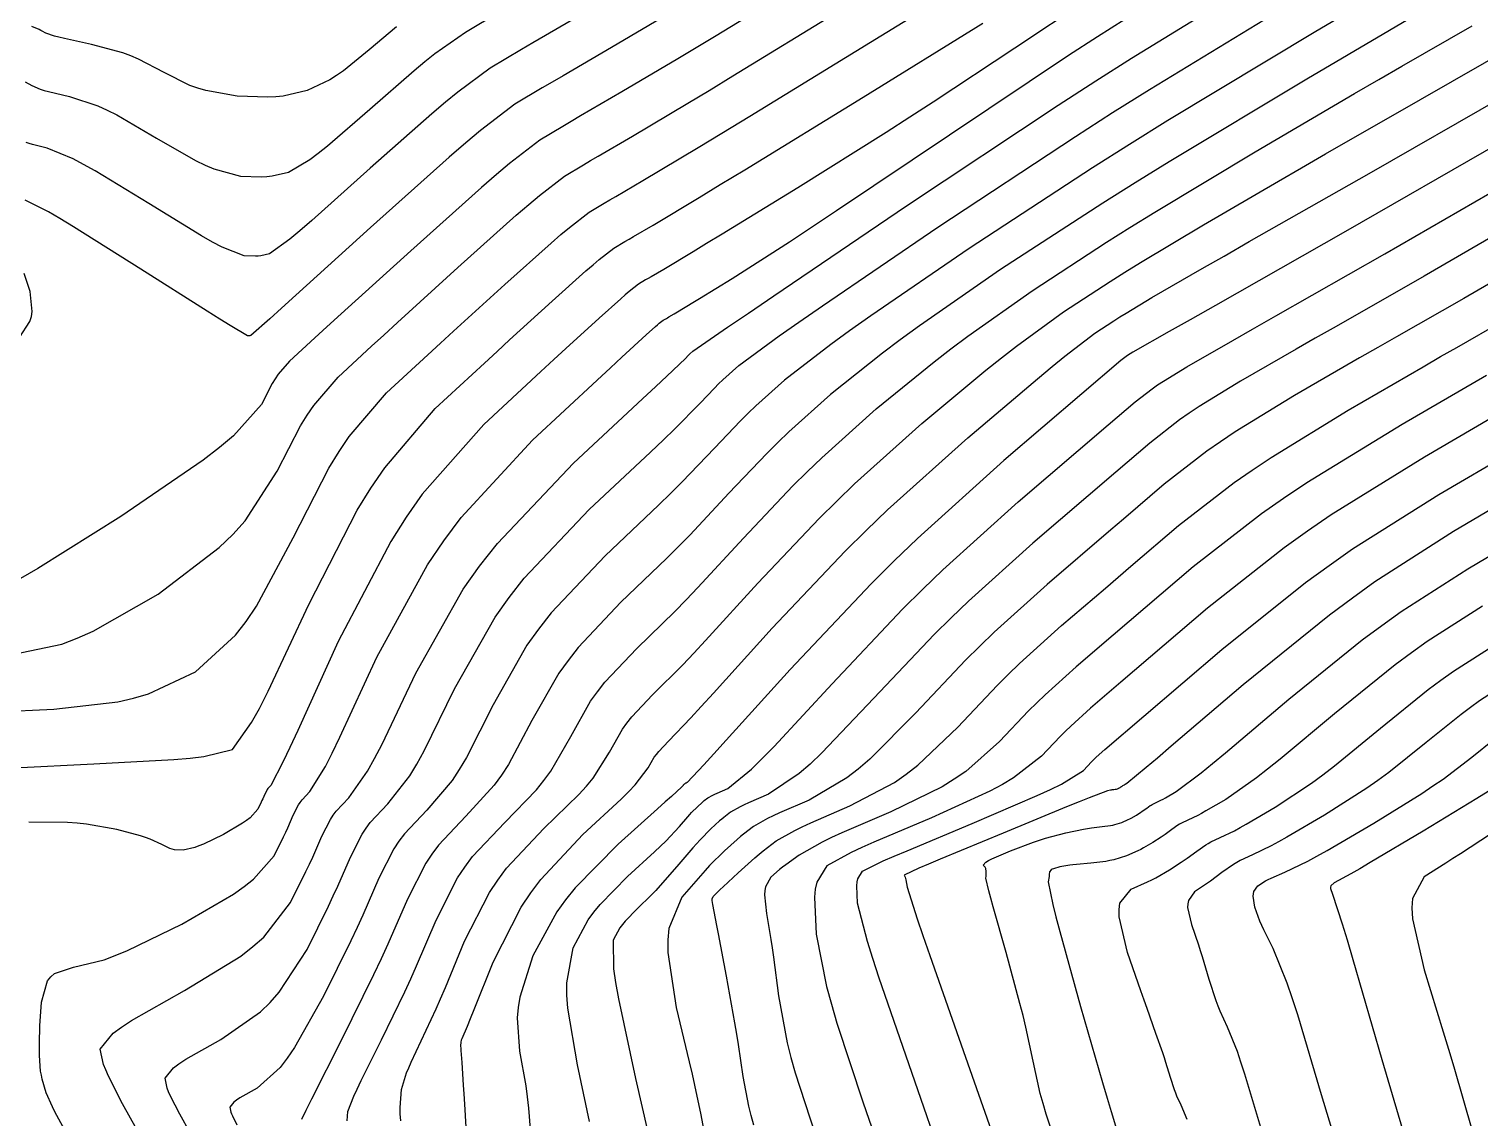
# Model space of a CAD drawing. Header units: metres. Extents: x 837117 to 838479, y 1189012 to 1191015.
# Drawn here: x 837549.9 to 837616.8, y 1190164.5 to 1190214.7 of the extents above; entities that cross this region are included whole.
import ezdxf

# ---------------------------------------------------------------- set-up
doc = ezdxf.new("R2010")
doc.units = ezdxf.units.M
doc.header["$LTSCALE"] = 0.3
doc.layers.add('COTAS 10', color=1, linetype='Continuous')
doc.layers.add('COTAS INT', color=252, linetype='Continuous')

msp = doc.modelspace()

# ---------------------------------------------------------------- linework, layer by layer
at = {"layer": 'COTAS 10'}
for points in [[(837548.415, 1190183.22), (837551.057, 1190183.353), (837554.003, 1190183.683), (837554.729, 1190183.852), (837555.416, 1190184.054), (837557.572, 1190185.065), (837559.42, 1190186.76), (837559.912, 1190187.394), (837560.396, 1190188.1), (837562.077, 1190191.241), (837563.727, 1190194.46), (837564.192, 1190195.215), (837564.661, 1190195.909), (837566.385, 1190197.923), (837568.284, 1190199.679), (837568.863, 1190200.211), (837569.465, 1190200.763), (837571.834, 1190202.922), (837573.962, 1190204.824), (837574.412, 1190205.214), (837574.803, 1190205.545), (837575.713, 1190206.247), (837576.409, 1190206.662), (837576.663, 1190206.812), (837576.945, 1190206.977), (837578.188, 1190207.7), (837580.732, 1190209.224), (837581.834, 1190209.894), (837583.109, 1190210.672), (837589.149, 1190214.375), (837594.967, 1190217.951)], [(837549.734, 1190212.25), (837550.033, 1190212.077), (837550.427, 1190211.913), (837550.601, 1190211.861), (837550.804, 1190211.806), (837551.769, 1190211.585), (837553.084, 1190211.144), (837553.506, 1190210.951), (837553.954, 1190210.727), (837555.781, 1190209.66), (837557.587, 1190208.621), (837558.022, 1190208.414), (837558.427, 1190208.243), (837559.655, 1190207.914), (837560.627, 1190207.88), (837560.872, 1190207.893), (837561.105, 1190207.917), (837561.86, 1190208.087), (837562.852, 1190208.677), (837563.235, 1190208.965), (837563.664, 1190209.308), (837565.607, 1190210.996), (837567.652, 1190212.783), (837568.146, 1190213.187), (837568.609, 1190213.552), (837570.021, 1190214.543), (837571.588, 1190215.479)], [(837557.33, 1190163.827), (837556.853, 1190164.681), (837556.423, 1190165.521), (837556.341, 1190165.711), (837556.276, 1190165.882), (837556.175, 1190166.347), (837556.571, 1190166.829), (837556.819, 1190167.012), (837557.128, 1190167.216), (837558.741, 1190168.129), (837560.57, 1190169.405), (837561.015, 1190169.838), (837561.433, 1190170.306), (837562.718, 1190172.282), (837563.7, 1190174.273), (837563.926, 1190174.749), (837564.133, 1190175.194), (837564.716, 1190176.53), (837565.257, 1190177.591), (837565.437, 1190177.862), (837565.63, 1190178.123), (837566.438, 1190178.984), (837567.453, 1190180.28), (837567.776, 1190180.816), (837568.119, 1190181.429), (837569.509, 1190184.281), (837571.381, 1190187.587), (837572.027, 1190188.487), (837572.728, 1190189.379), (837575.719, 1190192.544), (837578.542, 1190195.192), (837579.135, 1190195.759), (837579.648, 1190196.254), (837580.822, 1190197.441), (837581.487, 1190198.143), (837581.679, 1190198.332), (837581.874, 1190198.52), (837582.606, 1190199.178), (837584.471, 1190200.548), (837585.381, 1190201.184), (837586.461, 1190201.931), (837591.783, 1190205.557), (837598.114, 1190209.738), (837599.831, 1190210.835), (837601.531, 1190211.906), (837607.539, 1190215.557)], [(837570.117, 1190163.027), (837569.988, 1190165.156), (837569.959, 1190165.62), (837569.932, 1190166.031), (837569.859, 1190167.062), (837569.819, 1190167.62), (837569.812, 1190167.733), (837569.808, 1190167.827), (837569.811, 1190168.017), (837569.829, 1190168.085), (837569.835, 1190168.103), (837569.841, 1190168.12), (837569.867, 1190168.178), (837570.103, 1190168.75), (837570.241, 1190169.091), (837570.412, 1190169.512), (837571.294, 1190171.691), (837572.589, 1190174.232), (837573.02, 1190174.881), (837573.483, 1190175.506), (837575.417, 1190177.566), (837577.183, 1190179.197), (837577.539, 1190179.551), (837577.838, 1190179.863), (837578.438, 1190180.638), (837578.716, 1190181.13), (837578.812, 1190181.264), (837578.917, 1190181.397), (837579.362, 1190181.868), (837580.401, 1190182.95), (837580.878, 1190183.468), (837581.439, 1190184.08), (837584.151, 1190187.08), (837587.51, 1190190.625), (837588.478, 1190191.581), (837589.462, 1190192.526), (837593.155, 1190195.849), (837596.364, 1190198.567), (837597.043, 1190199.131), (837597.632, 1190199.613), (837599.004, 1190200.674), (837599.883, 1190201.247), (837600.161, 1190201.421), (837600.455, 1190201.602), (837601.641, 1190202.315), (837603.956, 1190203.651), (837604.961, 1190204.226), (837606.125, 1190204.889), (837611.641, 1190208.025), (837617.806, 1190211.566)], [(837583.297, 1190164.181), (837583.175, 1190164.626), (837583.068, 1190165.051), (837582.812, 1190166.426), (837582.599, 1190167.894), (837582.52, 1190168.378), (837582.432, 1190168.895), (837582.043, 1190171.045), (837581.673, 1190172.991), (837581.598, 1190173.381), (837581.535, 1190173.706), (837581.405, 1190174.341), (837581.377, 1190174.529), (837581.377, 1190174.571), (837581.381, 1190174.61), (837581.425, 1190174.717), (837581.642, 1190174.933), (837581.755, 1190175.041), (837581.89, 1190175.169), (837582.572, 1190175.805), (837583.348, 1190176.501), (837583.543, 1190176.667), (837583.729, 1190176.822), (837584.332, 1190177.283), (837585.186, 1190177.764), (837585.531, 1190177.93), (837585.923, 1190178.112), (837587.731, 1190178.888), (837589.778, 1190179.975), (837590.321, 1190180.352), (837590.854, 1190180.762), (837592.695, 1190182.52), (837594.508, 1190184.438), (837595.024, 1190184.949), (837595.546, 1190185.452), (837597.48, 1190187.196), (837599.507, 1190188.93), (837600.675, 1190189.93), (837602.869, 1190191.807), (837605.434, 1190193.794), (837606.257, 1190194.366), (837607.128, 1190194.948), (837610.684, 1190197.131), (837614.134, 1190199.128), (837614.94, 1190199.593), (837615.68, 1190200.019), (837617.815, 1190201.24)], [(837597.424, 1190162.713), (837596.771, 1190164.682), (837596.627, 1190165.173), (837596.498, 1190165.639), (837596.164, 1190167.125), (837595.832, 1190168.703), (837595.704, 1190169.228), (837595.562, 1190169.79), (837594.919, 1190172.136), (837594.325, 1190174.239), (837594.213, 1190174.647), (837594.123, 1190174.981), (837593.989, 1190175.557), (837594, 1190175.655), (837594.002, 1190175.687), (837594.003, 1190175.721), (837594.005, 1190175.862), (837593.983, 1190176.001), (837593.97, 1190176.034), (837593.953, 1190176.064), (837593.865, 1190176.154), (837593.992, 1190176.302), (837594.11, 1190176.369), (837594.264, 1190176.447), (837595.122, 1190176.824), (837596.179, 1190177.226), (837596.459, 1190177.32), (837596.733, 1190177.407), (837597.679, 1190177.655), (837598.49, 1190177.821), (837598.679, 1190177.855), (837598.853, 1190177.884), (837599.355, 1190177.944), (837599.738, 1190177.989), (837599.837, 1190178.008), (837599.933, 1190178.03), (837600.257, 1190178.133), (837600.545, 1190178.258), (837600.619, 1190178.294), (837600.69, 1190178.33), (837600.925, 1190178.465), (837601.13, 1190178.6), (837601.182, 1190178.636), (837601.232, 1190178.672), (837601.399, 1190178.794), (837601.556, 1190178.903), (837601.6, 1190178.929), (837601.645, 1190178.954), (837601.809, 1190179.029), (837602.056, 1190179.15), (837602.154, 1190179.203), (837602.263, 1190179.264), (837602.764, 1190179.556), (837603.913, 1190180.419), (837604.432, 1190180.84), (837605.037, 1190181.34), (837607.95, 1190183.804), (837611.331, 1190186.538), (837612.233, 1190187.208), (837613.119, 1190187.841), (837616.196, 1190189.813), (837618.833, 1190191.382)], [(837617.126, 1190179.551), (837616.615, 1190179.233), (837614.137, 1190177.73), (837611.698, 1190176.282), (837611.212, 1190175.998), (837610.809, 1190175.764), (837610.037, 1190175.342), (837609.881, 1190175.206), (837609.866, 1190175.153), (837609.863, 1190175.093), (837609.953, 1190174.822), (837610.405, 1190173.463), (837610.63, 1190172.718), (837610.898, 1190171.813), (837612.227, 1190167.21), (837613.659, 1190162.368)]]:
    msp.add_lwpolyline(points, dxfattribs=at)
at = {"layer": 'COTAS INT'}
for points in [[(837615.068, 1190218.045), (837609.196, 1190214.58), (837602.366, 1190210.464), (837600.606, 1190209.37), (837598.903, 1190208.296), (837593.227, 1190204.58), (837588.695, 1190201.467), (837587.713, 1190200.773), (837586.849, 1190200.151), (837584.715, 1190198.512), (837583.392, 1190197.321), (837583.039, 1190196.982), (837582.692, 1190196.639), (837581.488, 1190195.369), (837580.006, 1190193.819), (837579.484, 1190193.301), (837578.913, 1190192.744), (837576.448, 1190190.408), (837573.965, 1190187.783), (837573.384, 1190187.042), (837572.848, 1190186.296), (837571.295, 1190183.552), (837570.062, 1190181.116), (837569.729, 1190180.563), (837569.399, 1190180.064), (837568.234, 1190178.7), (837567.201, 1190177.6), (837566.954, 1190177.266), (837566.723, 1190176.919), (837566.032, 1190175.562), (837565.286, 1190173.853), (837565.021, 1190173.285), (837564.732, 1190172.675), (837563.476, 1190170.129), (837562.143, 1190167.765), (837561.804, 1190167.269), (837561.479, 1190166.843), (837560.413, 1190165.879), (837559.625, 1190165.433), (837559.474, 1190165.333), (837559.353, 1190165.244), (837559.16, 1190165.008), (837559.209, 1190164.781), (837559.241, 1190164.698), (837559.281, 1190164.605), (837559.491, 1190164.195)], [(837585.369, 1190216.7), (837581.562, 1190214.374), (837580.649, 1190213.822), (837579.796, 1190213.31), (837577.225, 1190211.791), (837575.322, 1190210.683), (837574.891, 1190210.43), (837574.501, 1190210.201), (837573.436, 1190209.565), (837572.042, 1190208.49), (837571.444, 1190207.984), (837570.754, 1190207.386), (837567.496, 1190204.474), (837564.291, 1190201.561), (837563.635, 1190200.964), (837563.079, 1190200.457), (837561.904, 1190199.381), (837561.39, 1190198.78), (837561.25, 1190198.573), (837561.111, 1190198.348), (837560.619, 1190197.388), (837559.331, 1190195.941), (837558.69, 1190195.41), (837557.926, 1190194.822), (837554.14, 1190192.224), (837550.311, 1190189.833), (837549.519, 1190189.374)], [(837554.879, 1190163.98), (837554.215, 1190165.168), (837553.565, 1190166.437), (837553.442, 1190166.724), (837553.343, 1190166.983), (837553.19, 1190167.685), (837553.789, 1190168.414), (837554.164, 1190168.69), (837554.63, 1190168.999), (837557.069, 1190170.379), (837559.662, 1190171.968), (837560.226, 1190172.408), (837560.723, 1190172.847), (837561.96, 1190174.435), (837562.668, 1190175.87), (837562.831, 1190176.214), (837562.98, 1190176.534), (837563.401, 1190177.498), (837563.791, 1190178.263), (837563.92, 1190178.459), (837564.06, 1190178.647), (837564.642, 1190179.267), (837565.507, 1190180.497), (837565.824, 1190181.069), (837566.175, 1190181.742), (837567.723, 1190185.009), (837569.914, 1190188.879), (837570.669, 1190189.931), (837571.49, 1190190.975), (837574.991, 1190194.679), (837578.17, 1190197.64), (837578.787, 1190198.217), (837579.29, 1190198.689), (837580.156, 1190199.513), (837580.283, 1190199.647), (837580.32, 1190199.683), (837580.357, 1190199.718), (837580.496, 1190199.844), (837582.092, 1190200.944), (837583.048, 1190201.594), (837584.227, 1190202.394), (837590.339, 1190206.533), (837597.326, 1190211.18), (837599.055, 1190212.3), (837600.696, 1190213.348), (837605.882, 1190216.533)], [(837576.263, 1190215.881), (837573.7, 1190214.39), (837573.119, 1190214.049), (837572.593, 1190213.74), (837571.159, 1190212.884), (837569.66, 1190211.78), (837569.093, 1190211.314), (837568.461, 1190210.779), (837565.628, 1190208.27), (837562.933, 1190205.862), (837562.387, 1190205.392), (837561.929, 1190205.007), (837560.995, 1190204.326), (837560.591, 1190204.235), (837560.466, 1190204.222), (837560.336, 1190204.215), (837559.816, 1190204.233), (837558.803, 1190204.635), (837558.362, 1190204.87), (837557.851, 1190205.158), (837555.424, 1190206.643), (837552.955, 1190208.149), (837552.417, 1190208.45), (837551.942, 1190208.701), (837550.753, 1190209.19), (837550.07, 1190209.361), (837549.914, 1190209.412), (837549.773, 1190209.463)], [(837598.663, 1190216.034), (837595.324, 1190213.811), (837591.563, 1190211.317), (837590.486, 1190210.621), (837589.395, 1190209.922), (837585.324, 1190207.375), (837581.841, 1190205.238), (837581.119, 1190204.797), (837580.502, 1190204.422), (837579.151, 1190203.61), (837578.568, 1190203.271), (837578.436, 1190203.193), (837578.316, 1190203.123), (837577.991, 1190202.928), (837577.564, 1190202.599), (837577.381, 1190202.444), (837577.169, 1190202.261), (837576.172, 1190201.37), (837574.64, 1190199.965), (837574.091, 1190199.459), (837573.489, 1190198.902), (837570.866, 1190196.466), (837568.026, 1190193.249), (837567.288, 1190192.199), (837566.571, 1190191.081), (837564.152, 1190186.466), (837562.287, 1190182.368), (837561.919, 1190181.575), (837561.615, 1190180.93), (837561.051, 1190179.834), (837560.919, 1190179.694), (837560.887, 1190179.651), (837560.858, 1190179.607), (837560.77, 1190179.434), (837560.674, 1190179.216), (837560.641, 1190179.143), (837560.604, 1190179.065), (837560.444, 1190178.741), (837560.092, 1190178.344), (837559.935, 1190178.221), (837559.752, 1190178.092), (837558.872, 1190177.579), (837557.948, 1190177.132), (837557.737, 1190177.044), (837557.544, 1190176.972), (837557.009, 1190176.845), (837556.609, 1190176.871), (837556.502, 1190176.895), (837556.396, 1190176.927), (837556.027, 1190177.107), (837555.49, 1190177.354), (837555.278, 1190177.429), (837555.039, 1190177.507), (837553.95, 1190177.81), (837552.558, 1190178.056), (837552.129, 1190178.097), (837551.679, 1190178.126), (837549.897, 1190178.136)], [(837549.218, 1190185.878), (837551.424, 1190186.344), (837552.124, 1190186.613), (837552.863, 1190186.944), (837555.856, 1190188.645), (837558.673, 1190190.791), (837559.301, 1190191.402), (837559.864, 1190192.021), (837561.348, 1190194.314), (837562.419, 1190196.404), (837562.721, 1190196.894), (837563.025, 1190197.345), (837564.145, 1190198.652), (837565.681, 1190200.068), (837566.249, 1190200.588), (837566.878, 1190201.162), (837569.665, 1190203.698), (837572.358, 1190206.105), (837572.928, 1190206.599), (837573.422, 1190207.018), (837574.575, 1190207.906), (837575.455, 1190208.431), (837575.777, 1190208.621), (837576.134, 1190208.83), (837577.707, 1190209.746), (837580.264, 1190211.267), (837581.241, 1190211.858), (837582.335, 1190212.523), (837587.259, 1190215.537)], [(837579.328, 1190215.353), (837576.744, 1190213.836), (837574.511, 1190212.536), (837574.005, 1190212.24), (837573.547, 1190211.97), (837572.298, 1190211.224), (837570.711, 1190210.008), (837570.04, 1190209.442), (837569.269, 1190208.776), (837565.649, 1190205.543), (837562.202, 1190202.417), (837561.54, 1190201.819), (837561.005, 1190201.338), (837560.13, 1190200.564), (837560.077, 1190200.552), (837560.061, 1190200.551), (837560.044, 1190200.55), (837559.976, 1190200.552), (837559.179, 1190201.028), (837558.702, 1190201.325), (837558.115, 1190201.694), (837555.068, 1190203.625), (837551.956, 1190205.571), (837551.327, 1190205.95), (837550.8, 1190206.259), (837549.737, 1190206.796)], [(837614.49, 1190215.743), (837608.775, 1190212.379), (837602.431, 1190208.569), (837600.862, 1190207.599), (837599.373, 1190206.666), (837594.671, 1190203.604), (837590.929, 1190201.004), (837590.046, 1190200.362), (837589.228, 1190199.755), (837586.825, 1190197.846), (837584.909, 1190196.122), (837584.399, 1190195.632), (837583.896, 1190195.136), (837582.154, 1190193.296), (837580.364, 1190191.384), (837579.833, 1190190.842), (837579.285, 1190190.295), (837577.177, 1190188.273), (837575.203, 1190186.186), (837574.741, 1190185.597), (837574.315, 1190185.004), (837573.08, 1190182.823), (837572.006, 1190180.802), (837571.681, 1190180.31), (837571.345, 1190179.847), (837570.03, 1190178.417), (837568.771, 1190177.076), (837568.47, 1190176.67), (837568.19, 1190176.248), (837567.347, 1190174.594), (837566.446, 1190172.528), (837566.129, 1190171.845), (837565.782, 1190171.114), (837564.284, 1190168.075), (837562.924, 1190165.376), (837562.664, 1190164.86), (837562.455, 1190164.444)], [(837549.224, 1190180.643), (837552.895, 1190180.828), (837556.582, 1190181.023), (837557.334, 1190181.091), (837557.968, 1190181.165), (837559.288, 1190181.486), (837560.166, 1190182.73), (837560.523, 1190183.386), (837560.929, 1190184.179), (837562.805, 1190188.168), (837565.034, 1190192.517), (837565.663, 1190193.536), (837566.296, 1190194.474), (837568.625, 1190197.195), (837570.886, 1190199.291), (837571.477, 1190199.835), (837572.052, 1190200.364), (837574.003, 1190202.146), (837575.565, 1190203.543), (837575.896, 1190203.829), (837576.183, 1190204.072), (837576.852, 1190204.588), (837577.362, 1190204.892), (837577.55, 1190205.003), (837577.757, 1190205.124), (837578.669, 1190205.655), (837580.786, 1190206.927), (837581.753, 1190207.516), (837582.884, 1190208.206), (837588.341, 1190211.554), (837593.849, 1190214.956)], [(837566.843, 1190214.786), (837565.586, 1190213.723), (837564.395, 1190212.753), (837564.082, 1190212.538), (837563.775, 1190212.346), (837562.726, 1190211.849), (837561.62, 1190211.6), (837561.277, 1190211.565), (837560.919, 1190211.544), (837559.495, 1190211.595), (837558.052, 1190211.85), (837557.681, 1190211.959), (837557.324, 1190212.085), (837556.138, 1190212.678), (837554.953, 1190213.304), (837554.595, 1190213.451), (837554.226, 1190213.587), (837552.785, 1190213.979), (837551.537, 1190214.251), (837551.288, 1190214.31), (837551.082, 1190214.362), (837550.686, 1190214.492), (837550.513, 1190214.591), (837550.447, 1190214.624), (837550.373, 1190214.659), (837550.04, 1190214.805)], [(837551.644, 1190163.813), (837551.196, 1190164.62), (837551.09, 1190164.825), (837550.993, 1190165.023), (837550.707, 1190165.676), (837550.515, 1190166.305), (837550.478, 1190166.489), (837550.446, 1190166.676), (837550.389, 1190167.389), (837550.394, 1190168.216), (837550.403, 1190168.476), (837550.415, 1190168.751), (837550.486, 1190169.854), (837550.766, 1190170.824), (837550.911, 1190171.015), (837551.086, 1190171.172), (837551.958, 1190171.456), (837553.369, 1190171.798), (837553.882, 1190171.992), (837554.45, 1190172.229), (837556.944, 1190173.441), (837559.327, 1190174.831), (837559.824, 1190175.18), (837560.25, 1190175.513), (837561.202, 1190176.588), (837561.636, 1190177.468), (837561.736, 1190177.679), (837561.827, 1190177.875), (837562.085, 1190178.466), (837562.324, 1190178.935), (837562.404, 1190179.055), (837562.489, 1190179.17), (837562.846, 1190179.551), (837563.561, 1190180.713), (837563.872, 1190181.322), (837564.231, 1190182.055), (837565.938, 1190185.738), (837568.269, 1190190.005), (837569.023, 1190191.107), (837569.824, 1190192.173), (837573.106, 1190195.738), (837576.091, 1190198.513), (837576.705, 1190199.083), (837577.227, 1190199.566), (837578.341, 1190200.594), (837578.773, 1190200.98), (837578.865, 1190201.059), (837578.944, 1190201.127), (837579.129, 1190201.269), (837579.27, 1190201.354), (837579.322, 1190201.384), (837579.379, 1190201.418), (837579.632, 1190201.565), (837580.218, 1190201.917), (837580.485, 1190202.079), (837580.798, 1190202.27), (837582.308, 1190203.197), (837584.941, 1190204.888), (837585.962, 1190205.561), (837587.109, 1190206.324), (837592.308, 1190209.817), (837597.8, 1190213.476), (837599.133, 1190214.342), (837600.385, 1190215.144)], [(837564.56, 1190164.377), (837564.596, 1190164.804), (837564.88, 1190165.515), (837565.032, 1190165.845), (837565.216, 1190166.232), (837566.145, 1190168.109), (837567.222, 1190170.326), (837567.5, 1190170.927), (837567.768, 1190171.522), (837568.663, 1190173.626), (837569.656, 1190175.576), (837569.987, 1190176.073), (837570.342, 1190176.553), (837571.826, 1190178.133), (837573.291, 1190179.63), (837573.634, 1190180.057), (837573.95, 1190180.489), (837574.866, 1190182.095), (837575.782, 1190183.713), (837576.098, 1190184.153), (837576.441, 1190184.59), (837577.905, 1190186.138), (837579.657, 1190187.847), (837580.181, 1190188.384), (837580.723, 1190188.95), (837582.82, 1190191.224), (837585.101, 1190193.632), (837585.758, 1190194.282), (837586.427, 1190194.924), (837588.935, 1190197.18), (837591.607, 1190199.359), (837592.378, 1190199.952), (837593.164, 1190200.54), (837596.116, 1190202.627), (837599.543, 1190204.86), (837600.628, 1190205.54), (837601.772, 1190206.247), (837606.397, 1190209.024), (837610.979, 1190211.712), (837612.096, 1190212.363), (837613.147, 1190212.973), (837616.397, 1190214.839)], [(837567.032, 1190164.379), (837567.01, 1190164.701), (837567.001, 1190164.996), (837567.07, 1190165.832), (837567.305, 1190166.586), (837567.4, 1190166.829), (837567.508, 1190167.087), (837568.662, 1190169.538), (837568.87, 1190170.009), (837569.09, 1190170.517), (837569.978, 1190172.659), (837571.122, 1190174.904), (837571.504, 1190175.477), (837571.913, 1190176.029), (837573.622, 1190177.85), (837575.237, 1190179.414), (837575.586, 1190179.804), (837575.894, 1190180.176), (837576.652, 1190181.366), (837577.249, 1190182.421), (837577.455, 1190182.708), (837577.679, 1190182.993), (837578.634, 1190184.003), (837580.029, 1190185.398), (837580.53, 1190185.926), (837581.081, 1190186.515), (837583.485, 1190189.152), (837586.305, 1190192.128), (837587.118, 1190192.931), (837587.944, 1190193.725), (837591.045, 1190196.515), (837593.985, 1190198.963), (837594.711, 1190199.541), (837595.398, 1190200.077), (837597.56, 1190201.65), (837599.713, 1190203.053), (837600.395, 1190203.48), (837601.114, 1190203.925), (837604.019, 1190205.669), (837607.467, 1190207.682), (837608.529, 1190208.294), (837609.636, 1190208.931), (837614.019, 1190211.432), (837618.43, 1190213.966)], [(837617.663, 1190209.44), (837610.562, 1190205.355), (837604.563, 1190201.951), (837603.395, 1190201.287), (837602.44, 1190200.745), (837600.768, 1190199.794), (837600.513, 1190199.637), (837600.45, 1190199.595), (837600.391, 1190199.554), (837600.206, 1190199.411), (837594.817, 1190194.8), (837590.838, 1190191.213), (837589.765, 1190190.179), (837588.704, 1190189.127), (837584.975, 1190185.183), (837582.028, 1190181.913), (837581.46, 1190181.287), (837581, 1190180.782), (837580.234, 1190179.966), (837580.179, 1190179.943), (837580.168, 1190179.937), (837580.157, 1190179.932), (837580.131, 1190179.918), (837580.113, 1190179.904), (837580.101, 1190179.894), (837580.078, 1190179.873), (837580.048, 1190179.843), (837580.039, 1190179.832), (837580.028, 1190179.821), (837579.986, 1190179.771), (837579.506, 1190179.332), (837579.22, 1190179.075), (837578.868, 1190178.76), (837577.044, 1190177.132), (837575.069, 1190175.12), (837574.622, 1190174.562), (837574.218, 1190174.004), (837573.119, 1190171.986), (837572.527, 1190170.081), (837572.443, 1190169.595), (837572.393, 1190169.127), (837572.499, 1190167.586), (837572.792, 1190165.99), (837572.86, 1190165.488), (837572.922, 1190164.96), (837573.096, 1190162.834)], [(837575.734, 1190164.357), (837575.172, 1190166.96), (837574.728, 1190169.566), (837574.688, 1190170.174), (837574.685, 1190170.734), (837574.972, 1190172.347), (837575.676, 1190173.639), (837575.934, 1190173.997), (837576.221, 1190174.354), (837577.485, 1190175.642), (837578.73, 1190176.777), (837579.004, 1190177.037), (837579.247, 1190177.274), (837579.871, 1190177.936), (837580.256, 1190178.388), (837580.349, 1190178.492), (837580.436, 1190178.587), (837580.701, 1190178.856), (837580.913, 1190179.046), (837580.966, 1190179.091), (837581.017, 1190179.133), (837581.182, 1190179.259), (837581.414, 1190179.39), (837581.509, 1190179.436), (837581.615, 1190179.485), (837582.108, 1190179.697), (837583.195, 1190180.58), (837583.676, 1190181.053), (837584.235, 1190181.626), (837586.905, 1190184.517), (837590.155, 1190187.955), (837591.08, 1190188.871), (837592.015, 1190189.772), (837595.483, 1190192.899), (837599.63, 1190196.447), (837600.872, 1190197.51), (837601.652, 1190198.114), (837601.902, 1190198.288), (837602.167, 1190198.465), (837603.247, 1190199.128), (837605.363, 1190200.341), (837606.281, 1190200.864), (837607.343, 1190201.468), (837612.375, 1190204.326), (837618.59, 1190207.921)], [(837619.164, 1190206.184), (837614.189, 1190203.297), (837610.122, 1190200.985), (837609.167, 1190200.44), (837608.287, 1190199.936), (837605.726, 1190198.463), (837603.821, 1190197.292), (837603.353, 1190196.98), (837602.912, 1190196.674), (837601.537, 1190195.609), (837599.979, 1190194.275), (837596.148, 1190190.998), (837593.192, 1190188.332), (837592.394, 1190187.564), (837591.606, 1190186.783), (837588.835, 1190183.852), (837586.441, 1190181.338), (837585.891, 1190180.82), (837585.389, 1190180.378), (837583.982, 1190179.427), (837583.051, 1190179.027), (837582.85, 1190178.934), (837582.672, 1190178.848), (837582.232, 1190178.6), (837581.921, 1190178.363), (837581.825, 1190178.283), (837581.724, 1190178.198), (837581.325, 1190177.839), (837580.824, 1190177.331), (837580.659, 1190177.151), (837580.484, 1190176.954), (837579.756, 1190176.102), (837578.989, 1190175.217), (837578.788, 1190175), (837578.592, 1190174.794), (837577.926, 1190174.152), (837577.372, 1190173.588), (837577.246, 1190173.431), (837577.133, 1190173.275), (837576.825, 1190172.708), (837576.842, 1190171.386), (837576.934, 1190170.753), (837577.063, 1190170.004), (837577.845, 1190166.335), (837578.675, 1190162.724)], [(837619.425, 1190204.255), (837616.002, 1190202.269), (837612.901, 1190200.502), (837612.053, 1190200.016), (837611.21, 1190199.532), (837608.205, 1190197.797), (837605.474, 1190196.12), (837604.805, 1190195.673), (837604.173, 1190195.234), (837602.203, 1190193.708), (837600.327, 1190192.102), (837599.754, 1190191.612), (837596.814, 1190189.097), (837594.369, 1190186.892), (837593.709, 1190186.256), (837593.057, 1190185.61), (837590.765, 1190183.186), (837588.648, 1190181.05), (837588.106, 1190180.586), (837587.583, 1190180.177), (837585.857, 1190179.157), (837584.487, 1190178.569), (837584.19, 1190178.432), (837583.929, 1190178.306), (837583.282, 1190177.942), (837582.825, 1190177.592), (837582.684, 1190177.475), (837582.536, 1190177.35), (837581.948, 1190176.822), (837581.264, 1190176.138), (837581.055, 1190175.913), (837580.838, 1190175.674), (837579.984, 1190174.679), (837579.391, 1190173.237), (837579.338, 1190172.714), (837579.334, 1190172.137), (837579.722, 1190169.61), (837580.325, 1190167.101), (837580.457, 1190166.536), (837580.572, 1190166.028), (837580.862, 1190164.66), (837581.026, 1190163.753)], [(837549.474, 1190200.472), (837549.954, 1190201.209), (837550.022, 1190201.435), (837550.062, 1190201.669), (837549.97, 1190202.592), (837549.682, 1190203.425)], [(837617.058, 1190198.724), (837613.162, 1190196.466), (837608.782, 1190193.776), (837607.708, 1190193.059), (837606.694, 1190192.354), (837603.534, 1190189.906), (837599.856, 1190186.758), (837598.146, 1190185.295), (837596.722, 1190184.011), (837596.338, 1190183.641), (837595.959, 1190183.265), (837594.625, 1190181.854), (837593.061, 1190180.474), (837592.537, 1190180.118), (837591.972, 1190179.773), (837589.605, 1190178.618), (837587.359, 1190177.654), (837586.872, 1190177.429), (837586.444, 1190177.221), (837585.383, 1190176.624), (837584.769, 1190176.177), (837584.622, 1190176.064), (837584.486, 1190175.957), (837584.078, 1190175.608), (837583.841, 1190175.158), (837583.812, 1190174.986), (837583.799, 1190174.794), (837583.883, 1190173.93), (837584.083, 1190172.742), (837584.142, 1190172.345), (837584.203, 1190171.92), (837584.437, 1190170.14), (837584.842, 1190167.971), (837585.01, 1190167.3), (837585.203, 1190166.598), (837586.105, 1190163.812)], [(837617.903, 1190197.121), (837614.2, 1190194.964), (837609.903, 1190192.295), (837608.8, 1190191.543), (837607.734, 1190190.786), (837604.2, 1190188.005), (837600.204, 1190184.585), (837598.812, 1190183.393), (837597.899, 1190182.571), (837597.653, 1190182.334), (837597.41, 1190182.093), (837596.555, 1190181.188), (837595.268, 1190180.187), (837594.752, 1190179.884), (837594.167, 1190179.571), (837591.479, 1190178.348), (837588.83, 1190177.221), (837588.27, 1190176.967), (837587.785, 1190176.739), (837586.661, 1190176.126), (837586.199, 1190175.372), (837586.133, 1190175.055), (837586.093, 1190174.691), (837586.17, 1190172.986), (837586.655, 1190170.569), (837586.873, 1190169.756), (837587.126, 1190168.882), (837588.341, 1190165.208), (837589.62, 1190161.49)], [(837592.137, 1190162.129), (837590.577, 1190166.604), (837589.076, 1190170.949), (837588.779, 1190171.859), (837588.534, 1190172.643), (837588.08, 1190174.415), (837588.044, 1190175.216), (837588.062, 1190175.387), (837588.094, 1190175.536), (837588.31, 1190175.889), (837589.265, 1190176.353), (837589.761, 1190176.571), (837590.358, 1190176.827), (837593.353, 1190178.079), (837596.361, 1190179.369), (837596.967, 1190179.65), (837597.474, 1190179.899), (837598.485, 1190180.523), (837598.861, 1190180.92), (837598.968, 1190181.026), (837599.076, 1190181.131), (837599.477, 1190181.492), (837604.865, 1190186.105), (837608.717, 1190189.184), (837609.798, 1190189.973), (837610.885, 1190190.733), (837614.865, 1190193.247), (837618.213, 1190195.208)], [(837618.523, 1190193.295), (837615.531, 1190191.53), (837611.915, 1190189.213), (837610.874, 1190188.469), (837609.814, 1190187.681), (837605.841, 1190184.469), (837602.533, 1190181.642), (837601.893, 1190181.098), (837601.372, 1190180.656), (837600.489, 1190179.921), (837600.401, 1190179.87), (837600.381, 1190179.859), (837600.364, 1190179.85), (837600.32, 1190179.828), (837600.291, 1190179.815), (837600.283, 1190179.81), (837600.275, 1190179.806), (837600.248, 1190179.787), (837600.218, 1190179.765), (837600.209, 1190179.759), (837600.2, 1190179.752), (837600.164, 1190179.728), (837600.122, 1190179.704), (837600.11, 1190179.698), (837600.096, 1190179.692), (837600.046, 1190179.67), (837599.988, 1190179.651), (837599.971, 1190179.648), (837599.954, 1190179.644), (837599.886, 1190179.636), (837599.797, 1190179.625), (837599.766, 1190179.62), (837599.733, 1190179.614), (837599.589, 1190179.585), (837598.754, 1190179.265), (837598.284, 1190179.076), (837597.711, 1190178.843), (837594.781, 1190177.639), (837591.89, 1190176.437), (837591.341, 1190176.205), (837590.902, 1190176.018), (837590.228, 1190175.705), (837590.273, 1190175.603), (837590.288, 1190175.549), (837590.303, 1190175.482), (837590.369, 1190175.147), (837590.824, 1190173.695), (837591.087, 1190172.926), (837591.408, 1190171.996), (837593.058, 1190167.311), (837594.745, 1190162.513)], [(837616.862, 1190188.096), (837614.323, 1190186.469), (837613.592, 1190185.947), (837612.848, 1190185.394), (837610.058, 1190183.138), (837607.542, 1190181.038), (837606.97, 1190180.582), (837606.453, 1190180.182), (837605.038, 1190179.191), (837604.126, 1190178.658), (837603.926, 1190178.546), (837603.749, 1190178.45), (837603.297, 1190178.23), (837602.998, 1190178.092), (837602.917, 1190178.047), (837602.836, 1190177.999), (837602.551, 1190177.802), (837602.247, 1190177.579), (837602.155, 1190177.514), (837602.059, 1190177.448), (837601.685, 1190177.203), (837601.258, 1190176.956), (837601.128, 1190176.889), (837600.994, 1190176.824), (837600.469, 1190176.597), (837599.878, 1190176.409), (837599.703, 1190176.369), (837599.522, 1190176.334), (837598.824, 1190176.252), (837598.16, 1190176.197), (837598.001, 1190176.179), (837597.853, 1190176.16), (837597.404, 1190176.084), (837597.099, 1190175.999), (837597.041, 1190175.975), (837596.994, 1190175.95), (837596.921, 1190175.859), (837596.913, 1190175.732), (837596.907, 1190175.684), (837596.901, 1190175.631), (837596.866, 1190175.395), (837597.068, 1190174.35), (837597.211, 1190173.787), (837597.391, 1190173.105), (837598.355, 1190169.655), (837599.366, 1190166.145), (837599.576, 1190165.426), (837599.755, 1190164.817), (837600.151, 1190163.529)], [(837603.256, 1190164.437), (837602.99, 1190165.096), (837602.789, 1190165.524), (837602.735, 1190165.66), (837602.682, 1190165.803), (837602.496, 1190166.382), (837602.283, 1190167.074), (837602.213, 1190167.289), (837602.138, 1190167.513), (837601.827, 1190168.404), (837601.419, 1190169.558), (837601.282, 1190169.947), (837601.135, 1190170.367), (837600.52, 1190172.137), (837600.13, 1190173.783), (837600.125, 1190174.124), (837600.165, 1190174.417), (837600.681, 1190175.06), (837601.443, 1190175.39), (837601.638, 1190175.485), (837601.826, 1190175.581), (837602.446, 1190175.94), (837602.989, 1190176.297), (837603.128, 1190176.392), (837603.261, 1190176.485), (837603.702, 1190176.81), (837604.117, 1190177.096), (837604.234, 1190177.166), (837604.352, 1190177.231), (837604.786, 1190177.431), (837605.441, 1190177.75), (837605.698, 1190177.89), (837605.989, 1190178.052), (837607.313, 1190178.826), (837608.994, 1190179.944), (837609.509, 1190180.325), (837610.046, 1190180.735), (837612.167, 1190182.473), (837614.365, 1190184.25), (837614.951, 1190184.685), (837615.527, 1190185.097), (837617.527, 1190186.379)], [(837618.193, 1190184.662), (837616.731, 1190183.725), (837616.31, 1190183.424), (837615.882, 1190183.106), (837614.275, 1190181.807), (837612.551, 1190180.433), (837612.048, 1190180.067), (837611.534, 1190179.707), (837609.588, 1190178.46), (837607.852, 1190177.447), (837607.471, 1190177.234), (837607.133, 1190177.05), (837606.274, 1190176.632), (837605.705, 1190176.37), (837605.551, 1190176.284), (837605.397, 1190176.193), (837604.854, 1190175.818), (837604.337, 1190175.431), (837604.201, 1190175.334), (837604.067, 1190175.24), (837603.609, 1190174.933), (837603.319, 1190174.531), (837603.291, 1190174.377), (837603.286, 1190174.205), (837603.459, 1190173.427), (837603.779, 1190172.494), (837603.867, 1190172.223), (837603.954, 1190171.948), (837604.267, 1190170.909), (837604.584, 1190169.919), (837604.675, 1190169.674), (837604.767, 1190169.442), (837605.11, 1190168.71), (837605.565, 1190167.583), (837605.727, 1190167.103), (837605.905, 1190166.549), (837606.682, 1190163.94)], [(837610.671, 1190161.592), (837609.454, 1190165.575), (837608.356, 1190169.266), (837608.103, 1190170.05), (837607.873, 1190170.73), (837607.231, 1190172.324), (837606.799, 1190173.175), (837606.703, 1190173.386), (837606.616, 1190173.587), (837606.386, 1190174.227), (837606.305, 1190174.726), (837606.313, 1190174.839), (837606.333, 1190174.94), (837606.513, 1190175.216), (837606.866, 1190175.434), (837606.995, 1190175.5), (837607.137, 1190175.568), (837607.763, 1190175.833), (837608.826, 1190176.35), (837609.243, 1190176.577), (837609.715, 1190176.841), (837611.862, 1190178.095), (837614.075, 1190179.47), (837614.587, 1190179.809), (837615.055, 1190180.13), (837616.384, 1190181.141), (837617.399, 1190181.962)], [(837617.24, 1190177.585), (837615.849, 1190176.686), (837615.507, 1190176.466), (837615.185, 1190176.259), (837614.18, 1190175.619), (837613.644, 1190174.622), (837613.618, 1190174.191), (837613.644, 1190173.693), (837614.182, 1190171.334), (837615.061, 1190168.489), (837615.303, 1190167.685), (837615.545, 1190166.873), (837616.415, 1190163.881)]]:
    msp.add_lwpolyline(points, dxfattribs=at)

doc.saveas('drawing.dxf')
